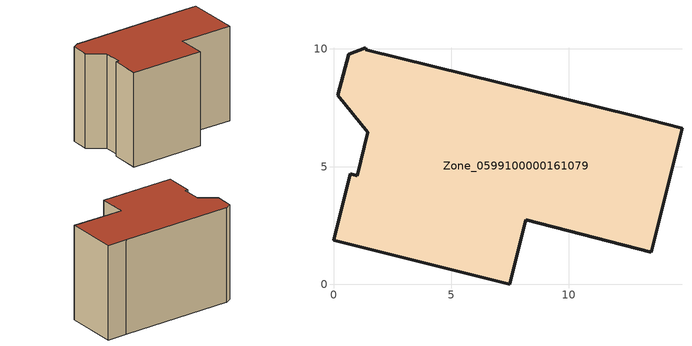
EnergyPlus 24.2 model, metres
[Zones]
Zone_0599100000161079
 floor ground (C_G): 12.75,7.17 14.81,6.64 13.5,1.37 8.16,2.74 7.5,0 0,1.88 0.72,4.7 1.02,4.62 1.45,6.45 0.19,8.04 0.65,9.78 1.37,10.05 1.37,9.97 z0
 wall outside (C_F): 1.37,10.05 0.65,9.78 0.19,8.04 1.45,6.45 1.02,4.62 0.72,4.7 0,1.88 7.5,0 8.16,2.74 13.5,1.37 14.81,6.64 12.75,7.17 1.37,9.97 1.37,10.05 z0:9.92
 roof outside (C_R): 1.37,9.97 1.37,10.05 0.65,9.78 0.19,8.04 1.45,6.45 1.02,4.62 0.72,4.7 0,1.88 7.5,0 8.16,2.74 13.5,1.37 14.81,6.64 12.75,7.17 z9.92
[BUILDING]
Pand.0599100000161079: North Axis=0; Terrain=City; Loads Convergence Tolerance Value=0.04; Temperature Convergence Tolerance Value=0.4; Solar Distribution=FullExterior; Maximum Number of Warmup Days=25; Minimum Number of Warmup Days=1
[Site:Location]
Rotterdam.The.Hague.AP_ZH_NLD Design_Conditions: Latitude=51.96; Longitude=4.45; Time Zone=1; Elevation=-4.5
[SITE:GROUNDTEMPERATURE:BUILDINGSURFACE]
18, 18, 18, 18, 18, 18, 18, 18, 18, 18, 18, 18
[MATERIAL] Thermal Absorptance=0.9; Solar Absorptance=0.7; Visible Absorptance=0.7
Name | Roughness | Thickness | Conductivity | Density | Specific Heat
G.TC.1946 | MediumSmooth | 0.15 | 1 | 540 | 1210
F.TC.1946 | Rough | 0.3 | 0.857143 | 1920 | 840
R.TC.1946 | MediumRough | 0.2 | 0.909091 | 1500 | 1000
[CONSTRUCTION]
C_G: G.TC.1946
C_F: F.TC.1946
C_R: R.TC.1946
[ZONE]
Zone_0599100000161079: Type=1; Multiplier=1; Ceiling Height=Autocalculate; Volume=Autocalculate; Floor Area=autocalculate; Part of Total Floor Area=Yes
[ZONEINFILTRATION:DESIGNFLOWRATE]
Infil_Zone_0599100000161079: Zone or ZoneList or Space or SpaceList=Zone_0599100000161079; Schedule=AlwaysOn; Design Flow Rate Calculation Method=Flow/Area; Flow Rate per Floor Area=0.003; Constant Term Coefficient=1; Temperature Term Coefficient=0; Velocity Term Coefficient=0; Velocity Squared Term Coefficient=0
[HVACTEMPLATE:ZONE:IDEALLOADSAIRSYSTEM]
Zone_0599100000161079: Maximum Heating Supply Air Temperature=50; Minimum Cooling Supply Air Temperature=13; Maximum Heating Supply Air Humidity Ratio=0.0156; Minimum Cooling Supply Air Humidity Ratio=0.0077; Heating Limit=NoLimit; Cooling Limit=NoLimit; Dehumidification Control Type=ConstantSensibleHeatRatio; Cooling Sensible Heat Ratio=0.7; Dehumidification Setpoint=60; Humidification Control Type=None; Humidification Setpoint=30; Outdoor Air Method=None; Outdoor Air Flow Rate per Person=0.00944; Outdoor Air Flow Rate per Zone Floor Area=0; Outdoor Air Flow Rate per Zone=0; Demand Controlled Ventilation Type=None; Outdoor Air Economizer Type=NoEconomizer; Heat Recovery Type=None; Sensible Heat Recovery Effectiveness=0.7; Latent Heat Recovery Effectiveness=0.65
[ZONECONTROL:THERMOSTAT]
ThermostatControl_Zone_0599100000161079: Zone or ZoneList=Zone_0599100000161079; Control Type Schedule=DualSetpointControlType; Control 1=Thermostat_Zone_0599100000161079; Temperature Difference Between Cutout And Setpoint=0
[THERMOSTATSETPOINT:DUALSETPOINT]
Thermostat_Zone_0599100000161079: Heating Setpoint Temperature Schedule=HeatingSetpoint_Zone_0599100000161079; Cooling Setpoint Temperature Schedule=CoolingSetpoint_Zone_0599100000161079
[SCHEDULE:COMPACT]
HeatingSetpoint_Zone_0599100000161079: Through: 12/31, For: AllDays, Until: 24:00, 21
CoolingSetpoint_Zone_0599100000161079: Through: 12/31, For: AllDays, Until: 24:00, 24
DualSetpointControlType: Through: 12/31, For: AllDays, Until: 24:00, 4
AlwaysOn: Through: 12/31, For: AllDays, Until: 24:00, 1
